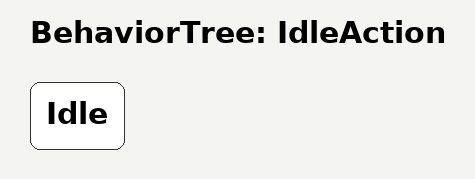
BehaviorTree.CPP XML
<?xml version="1.0" encoding="UTF-8"?>
<root BTCPP_format="4"
      main_tree_to_execute="IdleAction">
  <BehaviorTree ID="IdleAction">
    <Idle/>
  </BehaviorTree>

</root>
